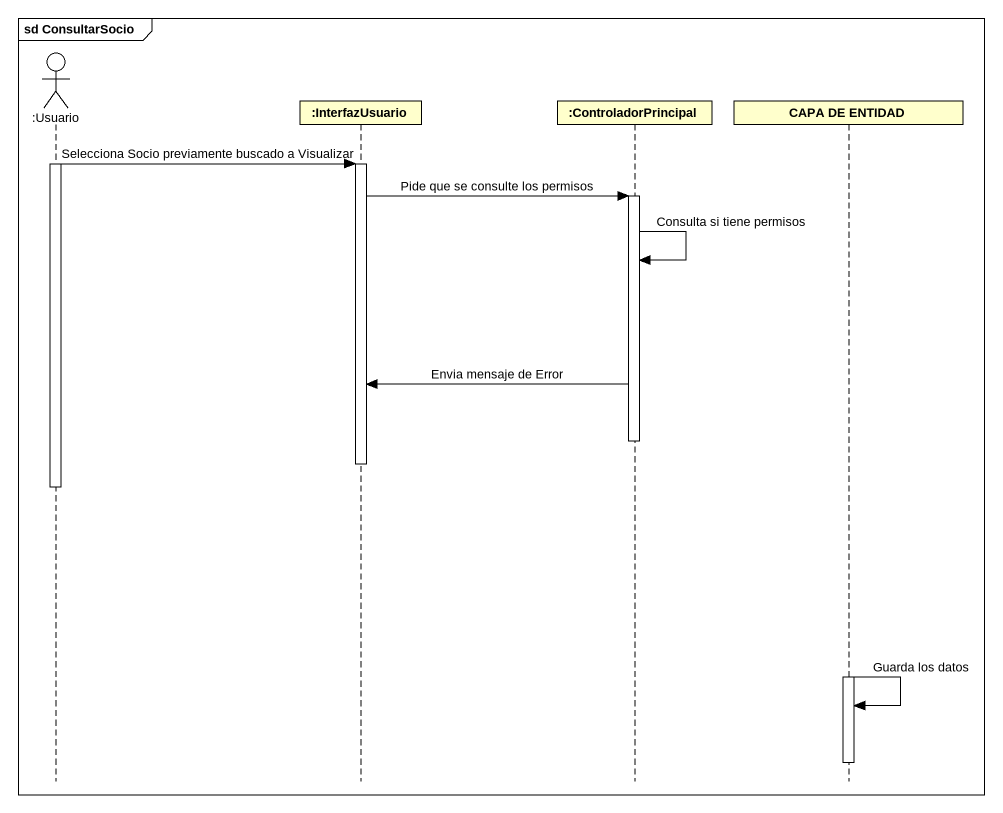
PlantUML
@startuml
mainframe sd ConsultarSocio
hide footbox
actor ":Usuario" as Usuario
participant ":InterfazUsuario" as InterfazUsuario
participant ":ControladorPrincipal" as ControladorPrincipal
participant "CAPA DE ENTIDAD" as CAPA_DE_ENTIDAD

activate Usuario
Usuario -> InterfazUsuario : Selecciona Socio previamente buscado a Visualizar
activate InterfazUsuario
InterfazUsuario -> ControladorPrincipal : Pide que se consulte los permisos
activate ControladorPrincipal
ControladorPrincipal -> ControladorPrincipal : Consulta si tiene permisos
ControladorPrincipal -> InterfazUsuario : Envia mensaje de Error
deactivate ControladorPrincipal
deactivate InterfazUsuario
deactivate Usuario
activate CAPA_DE_ENTIDAD
CAPA_DE_ENTIDAD -> CAPA_DE_ENTIDAD : Guarda los datos
deactivate CAPA_DE_ENTIDAD
@enduml
